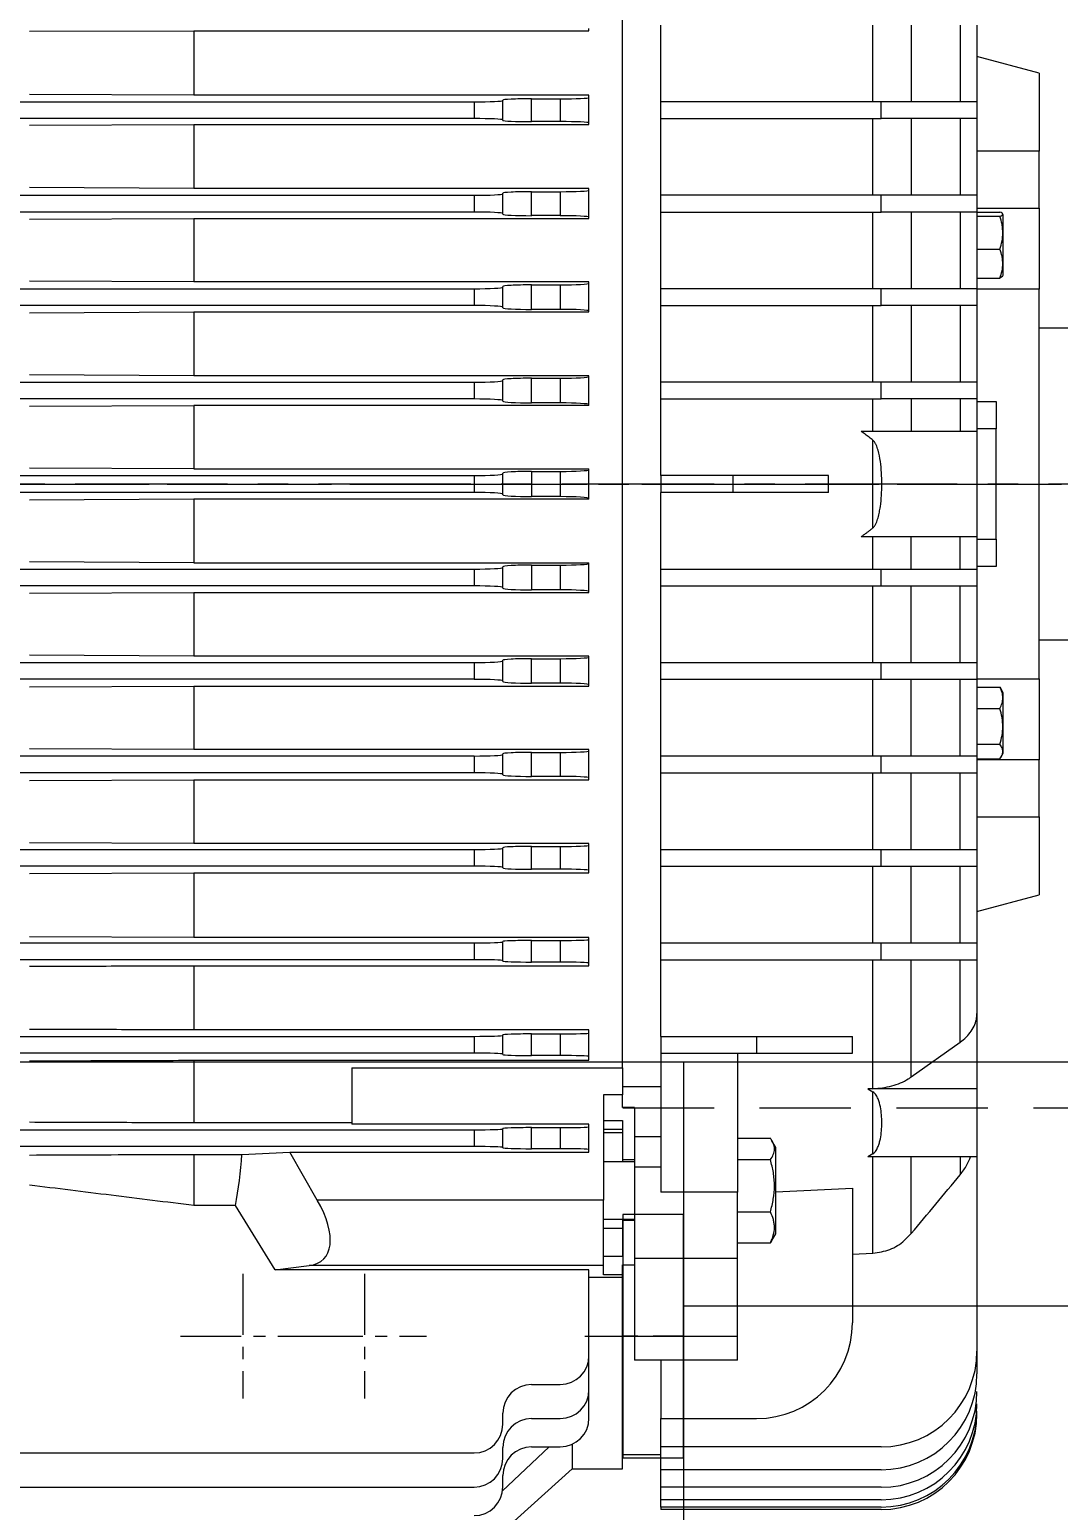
# Model space of a CAD drawing. Header units: millimetres. Extents: x -1229 to 6348, y -522 to 5252.
# Drawn here: x 837.7 to 1052.5, y 2874.5 to 3183.5 of the extents above; entities that cross this region are included whole.
import ezdxf

# ---------------------------------------------------------------- set-up
doc = ezdxf.new("R2010")
doc.units = ezdxf.units.MM
doc.header["$LTSCALE"] = 25.4
for name, pattern in [('CENTER', [2, 1.25, -0.25, 0.25, -0.25]), ('CENTERX2', [0.8, 0.5, -0.1, 0.1, -0.1]), ('HIDDEN', [0.375, 0.25, -0.125])]:
    doc.linetypes.add(name, pattern=pattern)
doc.layers.get('Defpoints').update_dxf_attribs({"lineweight": 5})
for name, color, linetype, lineweight in [('Centerline', 5, 'CENTERX2', 5), ('CL', 1, 'CENTER', 5), ('HID2', 3, 'HIDDEN', 5), ('TEXT', 104, 'Continuous', 5)]:
    doc.layers.add(name, color=color, linetype=linetype, lineweight=lineweight)
doc.styles.get("Standard").update_dxf_attribs({"font": 'arial.ttf'})
doc.dimstyles.new('STANDARD 2 PLCS$3', dxfattribs={"dimtxt": 25.4, "dimasz": 12.7, "dimexe": 4.572, "dimexo": 1.5875, "dimgap": 2.286, "dimtad": 0, "dimtih": 1, "dimtoh": 1, "dimzin": 4, "dimdsep": 46, "dimtxsty": 'Standard', "dimcen": 2.286, "dimaunit": 1, "dimadec": 0, "dimazin": 1, "dimtfac": 1, "dimtofl": 0, "dimtmove": 1, "dimatfit": 3, "dimfxl": 25.4, "dimtolj": 1, "dimtzin": 4, "dimarcsym": 0})

# ---------------------------------------------------------------- blocks, each defined once
blk = doc.blocks.new('HHI 365TS TOP VIEW')
at = {"color": 7, "linetype": 'Continuous', "lineweight": 5}
for p, q in [((-190.2, -121.82), (-190.2, 121.82)), ((-313.99, 94.49), (-279.7, 94.6)), ((-279.7, 94.6), (-197.2, 94.6)), ((-279.7, 94.6), (-279.7, 81.11)), ((-197.2, 94.6), (-197.2, 95.04)), ((-182.2, 79.75), (-182.2, 95.75)), ((-137.92, 79.75), (-137.92, 95.75)), ((-129.92, 95.75), (-129.92, 79.75)), ((-119.71, 95.75), (-119.71, 79.75)), ((-103.2, 85.73), (-116.2, 89.21)), ((-103.2, 85.73), (-103.2, 69.47)), ((-279.7, 81.11), (-313.99, 81.26)), ((-197.2, 81.11), (-279.7, 81.11)), ((-209.2, 80.38), (-203.2, 80.38)), ((-209.2, 75.62), (-209.2, 80.38)), ((-203.2, 80.38), (-203.2, 75.62)), ((-197.2, 80.64), (-197.2, 81.11)), ((-197.2, 75.36), (-197.2, 80.64)), ((-575.2, 79.75), (-221.2, 79.75)), ((-221.2, 79.75), (-221.2, 76.25)), ((-215.2, 80.01), (-215.2, 80.12)), ((-215.2, 75.99), (-215.2, 80.01)), ((-136.2, 79.75), (-182.2, 79.75)), ((-182.2, 76.25), (-182.2, 79.75)), ((-136.2, 76.25), (-136.2, 79.75)), ((-116.2, 79.75), (-136.2, 79.75)), ((-116.2, 79.75), (-116.2, 76.25)), ((-221.2, 76.25), (-575.2, 76.25)), ((-313.99, 74.86), (-279.7, 75)), ((-279.7, 75), (-197.2, 75)), ((-279.7, 75), (-279.7, 61.7)), ((-215.2, 75.88), (-215.2, 75.99)), ((-203.2, 75.62), (-209.2, 75.62)), ((-197.2, 75), (-197.2, 75.36)), ((-182.2, 76.25), (-136.2, 76.25)), ((-182.2, 60.25), (-182.2, 76.25)), ((-137.92, 60.25), (-137.92, 76.25)), ((-116.2, 76.25), (-136.2, 76.25)), ((-129.92, 76.25), (-129.92, 60.25)), ((-119.71, 76.25), (-119.71, 60.25)), ((-103.2, 69.47), (-116.2, 69.47)), ((-103.2, 57.58), (-103.2, 69.47)), ((-279.7, 61.7), (-313.99, 61.87)), ((-575.2, 60.25), (-221.2, 60.25)), ((-197.2, 61.7), (-279.7, 61.7)), ((-221.2, 60.25), (-221.2, 56.75)), ((-215.2, 60.56), (-215.2, 60.69)), ((-215.2, 56.44), (-215.2, 60.56)), ((-209.2, 61), (-203.2, 61)), ((-209.2, 56), (-209.2, 61)), ((-203.2, 61), (-203.2, 56)), ((-197.2, 61.32), (-197.2, 61.7)), ((-197.2, 55.68), (-197.2, 61.32)), ((-136.2, 60.25), (-182.2, 60.25)), ((-182.2, 56.75), (-182.2, 60.25)), ((-136.2, 56.75), (-136.2, 60.25)), ((-116.2, 60.25), (-136.2, 60.25)), ((-116.2, 60.25), (-116.2, 56.75)), ((-221.2, 56.75), (-575.2, 56.75)), ((-215.2, 56.31), (-215.2, 56.44)), ((-203.2, 56), (-209.2, 56)), ((-197.2, 55.4), (-197.2, 55.68)), ((-182.2, 56.75), (-136.2, 56.75)), ((-182.2, 40.75), (-182.2, 56.75)), ((-137.92, 40.75), (-137.92, 56.75)), ((-116.2, 56.75), (-136.2, 56.75)), ((-129.92, 56.75), (-129.92, 40.75)), ((-119.71, 56.75), (-119.71, 40.75)), ((-116.2, 57.58), (-103.2, 57.58)), ((-116.2, 56.73), (-111.4, 56.73)), ((-116.2, 55.9), (-111.4, 55.9)), ((-110.7, 56.15), (-110.85, 56.41)), ((-110.7, 49.85), (-110.7, 56.15)), ((-103.2, 57.58), (-103.2, 40.67)), ((-313.99, 55.24), (-279.7, 55.4)), ((-279.7, 55.4), (-197.2, 55.4)), ((-279.7, 55.4), (-279.7, 42.16)), ((-110.7, 43.55), (-110.7, 49.85)), ((-116.2, 49.02), (-111.4, 49.02)), ((-110.89, 43.31), (-111.4, 42.98)), ((-110.85, 43.29), (-110.7, 43.55)), ((-575.2, 40.75), (-221.2, 40.75)), ((-279.7, 42.16), (-313.99, 42.33)), ((-197.2, 42.16), (-279.7, 42.16)), ((-221.2, 40.75), (-221.2, 37.25)), ((-215.2, 41.09), (-215.2, 41.22)), ((-215.2, 36.91), (-215.2, 41.09)), ((-209.2, 41.55), (-203.2, 41.55)), ((-209.2, 36.45), (-209.2, 41.55)), ((-203.2, 41.55), (-203.2, 36.45)), ((-197.2, 41.89), (-197.2, 42.16)), ((-197.2, 36.11), (-197.2, 41.89)), ((-136.2, 40.75), (-182.2, 40.75)), ((-182.2, 37.25), (-182.2, 40.75)), ((-136.2, 37.25), (-136.2, 40.75)), ((-116.2, 40.75), (-136.2, 40.75)), ((-116.2, 42.98), (-111.4, 42.98)), ((-116.2, 40.75), (-116.2, 37.25)), ((-103.2, 40.67), (-116.2, 40.67)), ((-103.2, -40.67), (-103.2, 40.67)), ((-221.2, 37.25), (-575.2, 37.25)), ((-182.2, 37.25), (-136.2, 37.25)), ((-182.2, 21.25), (-182.2, 37.25)), ((-137.92, 21.25), (-137.92, 37.25)), ((-116.2, 37.25), (-136.2, 37.25)), ((-129.92, 37.25), (-129.92, 21.25)), ((-119.71, 37.25), (-119.71, 21.25)), ((-313.99, 35.74), (-279.7, 35.91)), ((-279.7, 35.91), (-197.2, 35.91)), ((-279.7, 35.91), (-279.7, 22.61)), ((-215.2, 36.78), (-215.2, 36.91)), ((-203.2, 36.45), (-209.2, 36.45)), ((-197.2, 35.91), (-197.2, 36.11)), ((-95.2, 32.5), (-103.2, 32.5)), ((-279.7, 22.61), (-313.99, 22.79)), ((-197.2, 22.61), (-279.7, 22.61)), ((-215.2, 21.6), (-215.2, 21.73)), ((-209.2, 22.08), (-203.2, 22.08)), ((-209.2, 16.92), (-209.2, 22.08)), ((-203.2, 22.08), (-203.2, 16.92)), ((-197.2, 22.43), (-197.2, 22.61)), ((-197.2, 16.57), (-197.2, 22.43)), ((-575.2, 21.25), (-221.2, 21.25)), ((-221.2, 21.25), (-221.2, 17.75)), ((-215.2, 17.4), (-215.2, 21.6)), ((-136.2, 21.25), (-182.2, 21.25)), ((-182.2, 17.75), (-182.2, 21.25)), ((-136.2, 17.75), (-136.2, 21.25)), ((-116.2, 21.25), (-136.2, 21.25)), ((-116.2, 21.25), (-116.2, 17.75)), ((-221.2, 17.75), (-388.5, 17.75)), ((-313.99, 16.25), (-279.7, 16.42)), ((-197.2, 16.42), (-279.7, 16.42)), ((-279.7, 16.42), (-279.7, 3.15)), ((-215.2, 17.27), (-215.2, 17.4)), ((-203.2, 16.92), (-209.2, 16.92)), ((-197.2, 16.42), (-197.2, 16.57)), ((-182.2, 17.75), (-136.2, 17.75)), ((-182.2, 1.75), (-182.2, 17.75)), ((-137.92, 11), (-137.92, 17.75)), ((-116.2, 17.75), (-136.2, 17.75)), ((-129.92, 17.75), (-129.92, 11)), ((-119.71, 17.75), (-119.71, 11)), ((-116.2, 17.24), (-112.2, 17.24)), ((-112.2, 17.24), (-112.2, 11.52)), ((-140.39, 11), (-116.2, 11)), ((-112.2, 11.52), (-116.2, 11.52)), ((-116.2, 11), (-116.2, -11)), ((-112.2, -11.52), (-112.2, 11.52)), ((-137.92, -9.14), (-137.92, 9.14)), ((-279.7, 3.15), (-313.99, 3.34)), ((-279.7, 3.15), (-197.2, 3.15)), ((-197.2, 3), (-197.2, 3.15)), ((-363.89, 1.75), (-221.2, 1.75)), ((-221.2, 1.75), (-221.2, -1.75)), ((-215.2, 2.12), (-215.2, 2.26)), ((-215.2, -2.12), (-215.2, 2.12)), ((-209.2, 2.63), (-203.2, 2.63)), ((-209.2, 2.63), (-209.2, -2.63)), ((-203.2, 2.63), (-203.2, -2.63)), ((-197.2, -3), (-197.2, 3)), ((-182.2, 1.75), (-182.2, -1.75)), ((-167.2, 1.75), (-182.2, 1.75)), ((-167.2, 1.75), (-167.2, -1.75)), ((-147.2, 1.75), (-167.2, 1.75)), ((-147.2, -1.75), (-147.2, 1.75)), ((-221.2, -1.75), (-363.89, -1.75)), ((-215.2, -2.26), (-215.2, -2.12)), ((-203.2, -2.63), (-209.2, -2.63)), ((-197.2, -3.15), (-197.2, -3)), ((-167.2, -1.75), (-182.2, -1.75)), ((-182.2, -17.75), (-182.2, -1.75)), ((-147.2, -1.75), (-167.2, -1.75)), ((-279.7, -3.15), (-313.99, -3.34)), ((-197.2, -3.15), (-279.7, -3.15)), ((-279.7, -3.15), (-279.7, -16.42)), ((-116.2, -11), (-140.39, -11)), ((-137.92, -17.75), (-137.92, -11)), ((-129.92, -17.75), (-129.92, -11)), ((-119.71, -17.75), (-119.71, -11)), ((-116.2, -11.52), (-112.2, -11.52)), ((-112.2, -11.52), (-112.2, -17.24)), ((-388.5, -17.75), (-221.2, -17.75)), ((-279.7, -16.42), (-313.99, -16.25)), ((-279.7, -16.42), (-197.2, -16.42)), ((-221.2, -17.75), (-221.2, -21.25)), ((-215.2, -17.4), (-215.2, -17.27)), ((-215.2, -21.6), (-215.2, -17.4)), ((-209.2, -16.92), (-203.2, -16.92)), ((-209.2, -16.92), (-209.2, -22.08)), ((-203.2, -16.92), (-203.2, -22.08)), ((-197.2, -16.57), (-197.2, -16.42)), ((-197.2, -22.43), (-197.2, -16.57)), ((-182.2, -21.25), (-182.2, -17.75)), ((-182.2, -17.75), (-136.2, -17.75)), ((-136.2, -21.25), (-136.2, -17.75)), ((-136.2, -17.75), (-116.2, -17.75)), ((-112.2, -17.24), (-116.2, -17.24)), ((-116.2, -17.75), (-116.2, -21.25)), ((-221.2, -21.25), (-575.2, -21.25)), ((-215.2, -21.73), (-215.2, -21.6)), ((-182.2, -21.25), (-136.2, -21.25)), ((-182.2, -37.25), (-182.2, -21.25)), ((-137.92, -37.25), (-137.92, -21.25)), ((-136.2, -21.25), (-116.2, -21.25)), ((-129.92, -37.25), (-129.92, -21.25)), ((-119.71, -37.25), (-119.71, -21.25)), ((-313.99, -22.79), (-279.7, -22.61)), ((-279.7, -22.61), (-197.2, -22.61)), ((-279.7, -22.61), (-279.7, -35.91)), ((-203.2, -22.08), (-209.2, -22.08)), ((-197.2, -22.61), (-197.2, -22.43)), ((-103.2, -32.5), (-95.2, -32.5)), ((-279.7, -35.91), (-313.99, -35.74)), ((-197.2, -35.91), (-279.7, -35.91)), ((-215.2, -36.91), (-215.2, -36.78)), ((-215.2, -41.09), (-215.2, -36.91)), ((-209.2, -36.45), (-203.2, -36.45)), ((-209.2, -41.55), (-209.2, -36.45)), ((-203.2, -36.45), (-203.2, -41.55)), ((-197.2, -36.11), (-197.2, -35.91)), ((-197.2, -41.89), (-197.2, -36.11)), ((-575.2, -37.25), (-221.2, -37.25)), ((-221.2, -37.25), (-221.2, -40.75)), ((-182.2, -37.25), (-136.2, -37.25)), ((-182.2, -40.75), (-182.2, -37.25)), ((-136.2, -40.75), (-136.2, -37.25)), ((-136.2, -37.25), (-116.2, -37.25)), ((-116.2, -37.25), (-116.2, -40.75)), ((-221.2, -40.75), (-575.2, -40.75)), ((-313.99, -42.33), (-279.7, -42.16)), ((-279.7, -42.16), (-197.2, -42.16)), ((-279.7, -42.16), (-279.7, -55.4)), ((-215.2, -41.22), (-215.2, -41.09)), ((-203.2, -41.55), (-209.2, -41.55)), ((-197.2, -42.16), (-197.2, -41.89)), ((-182.2, -40.75), (-136.2, -40.75)), ((-182.2, -56.75), (-182.2, -40.75)), ((-137.92, -56.75), (-137.92, -40.75)), ((-136.2, -40.75), (-116.2, -40.75)), ((-129.92, -56.75), (-129.92, -40.75)), ((-119.71, -56.75), (-119.71, -40.75)), ((-116.2, -40.67), (-103.2, -40.67)), ((-116.2, -42.39), (-111.4, -42.39)), ((-111.4, -42.39), (-111.19, -42.75)), ((-110.7, -43.55), (-111.17, -42.74)), ((-103.2, -40.67), (-103.2, -57.58)), ((-110.7, -49.85), (-110.7, -43.55)), ((-116.2, -46.84), (-111.4, -46.84)), ((-110.7, -56.15), (-110.7, -49.85)), ((-279.7, -55.4), (-313.99, -55.24)), ((-197.2, -55.4), (-279.7, -55.4)), ((-197.2, -55.68), (-197.2, -55.4)), ((-116.2, -54.3), (-111.4, -54.3)), ((-575.2, -56.75), (-221.2, -56.75)), ((-221.2, -56.75), (-221.2, -60.25)), ((-215.2, -56.44), (-215.2, -56.31)), ((-215.2, -60.56), (-215.2, -56.44)), ((-209.2, -56), (-203.2, -56)), ((-209.2, -61), (-209.2, -56)), ((-203.2, -56), (-203.2, -61)), ((-197.2, -61.32), (-197.2, -55.68)), ((-182.2, -56.75), (-136.2, -56.75)), ((-182.2, -60.25), (-182.2, -56.75)), ((-136.2, -60.25), (-136.2, -56.75)), ((-136.2, -56.75), (-116.2, -56.75)), ((-116.2, -56.75), (-116.2, -60.25)), ((-116.2, -57.31), (-111.4, -57.31)), ((-103.2, -57.58), (-116.2, -57.58)), ((-111.17, -56.96), (-110.7, -56.15)), ((-103.2, -69.47), (-103.2, -57.58)), ((-221.2, -60.25), (-575.2, -60.25)), ((-313.99, -61.87), (-279.7, -61.7)), ((-279.7, -61.7), (-197.2, -61.7)), ((-279.7, -61.7), (-279.7, -75)), ((-215.2, -60.69), (-215.2, -60.56)), ((-203.2, -61), (-209.2, -61)), ((-197.2, -61.7), (-197.2, -61.32)), ((-182.2, -60.25), (-136.2, -60.25)), ((-182.2, -76.25), (-182.2, -60.25)), ((-137.92, -76.25), (-137.92, -60.25)), ((-136.2, -60.25), (-116.2, -60.25)), ((-129.92, -76.25), (-129.92, -60.25)), ((-119.71, -76.25), (-119.71, -60.25)), ((-116.2, -69.47), (-103.2, -69.47)), ((-103.2, -69.47), (-103.2, -85.73)), ((-575.2, -76.25), (-221.2, -76.25)), ((-279.7, -75), (-313.99, -74.86)), ((-197.2, -75), (-279.7, -75)), ((-221.2, -76.25), (-221.2, -79.75)), ((-215.2, -75.99), (-215.2, -75.88)), ((-215.2, -80.01), (-215.2, -75.99)), ((-209.2, -75.62), (-203.2, -75.62)), ((-209.2, -80.38), (-209.2, -75.62)), ((-203.2, -75.62), (-203.2, -80.38)), ((-197.2, -75.36), (-197.2, -75)), ((-197.2, -80.64), (-197.2, -75.36)), ((-182.2, -76.25), (-136.2, -76.25)), ((-182.2, -79.75), (-182.2, -76.25)), ((-136.2, -79.75), (-136.2, -76.25)), ((-136.2, -76.25), (-116.2, -76.25)), ((-116.2, -76.25), (-116.2, -79.75)), ((-221.2, -79.75), (-575.2, -79.75)), ((-215.2, -80.12), (-215.2, -80.01)), ((-182.2, -79.75), (-136.2, -79.75)), ((-182.2, -95.75), (-182.2, -79.75)), ((-137.92, -95.75), (-137.92, -79.75)), ((-136.2, -79.75), (-116.2, -79.75)), ((-129.92, -95.75), (-129.92, -79.75)), ((-119.71, -95.75), (-119.71, -79.75)), ((-313.99, -81.26), (-279.7, -81.11)), ((-279.7, -81.11), (-197.2, -81.11)), ((-279.7, -81.11), (-279.7, -94.6)), ((-203.2, -80.38), (-209.2, -80.38)), ((-197.2, -81.11), (-197.2, -80.64)), ((-116.2, -89.21), (-103.2, -85.73)), ((-575.2, -95.75), (-221.2, -95.75)), ((-279.7, -94.6), (-313.99, -94.49)), ((-197.2, -94.6), (-279.7, -94.6)), ((-221.2, -95.75), (-221.2, -99.25)), ((-215.2, -95.54), (-215.2, -95.46)), ((-215.2, -99.46), (-215.2, -95.54)), ((-209.2, -95.25), (-203.2, -95.25)), ((-209.2, -99.75), (-209.2, -95.25)), ((-203.2, -95.25), (-203.2, -99.75)), ((-197.2, -95.04), (-197.2, -94.6)), ((-197.2, -99.96), (-197.2, -95.04)), ((-182.2, -99.25), (-182.2, -95.75)), ((-182.2, -95.75), (-136.2, -95.75)), ((-136.2, -99.25), (-136.2, -95.75)), ((-136.2, -95.75), (-116.2, -95.75)), ((-116.2, -95.75), (-116.2, -99.25)), ((-221.2, -99.25), (-575.2, -99.25)), ((-279.7, -100.51), (-197.2, -100.51)), ((-279.7, -100.51), (-279.7, -113.91)), ((-215.2, -99.54), (-215.2, -99.46)), ((-203.2, -99.75), (-209.2, -99.75)), ((-197.2, -100.51), (-197.2, -99.96)), ((-182.2, -115.25), (-182.2, -99.25)), ((-182.2, -99.25), (-136.2, -99.25)), ((-137.92, -126.19), (-137.92, -99.25)), ((-136.2, -99.25), (-116.2, -99.25)), ((-129.92, -123.71), (-129.92, -99.25)), ((-119.71, -116.48), (-119.71, -99.25)), ((-116.2, -110.47), (-116.2, -126.22)), ((-197.2, -113.91), (-279.7, -113.91)), ((-197.2, -114.54), (-197.2, -113.91)), ((-575.2, -115.25), (-221.2, -115.25)), ((-221.2, -115.25), (-221.2, -118.75)), ((-215.2, -115.04), (-215.2, -114.96)), ((-215.2, -118.96), (-215.2, -115.04)), ((-209.2, -114.75), (-203.2, -114.75)), ((-209.2, -119.25), (-209.2, -114.75)), ((-203.2, -114.75), (-203.2, -119.25)), ((-197.2, -119.46), (-197.2, -114.54)), ((-182.2, -115.25), (-182.2, -118.75)), ((-182.2, -115.25), (-162.2, -115.25)), ((-162.2, -115.25), (-162.2, -118.75)), ((-162.2, -115.25), (-142.2, -115.25)), ((-142.2, -118.75), (-142.2, -115.25)), ((-129.92, -123.71), (-119.71, -116.48)), ((-221.2, -118.75), (-575.2, -118.75)), ((-279.7, -120.24), (-197.2, -120.24)), ((-279.7, -120.24), (-279.7, -133.31)), ((-215.2, -119.04), (-215.2, -118.96)), ((-203.2, -119.25), (-209.2, -119.25)), ((-197.2, -120.24), (-197.2, -119.46)), ((-182.2, -118.75), (-162.2, -118.75)), ((-182.2, -118.75), (-182.2, -147.79)), ((-166.2, -118.75), (-166.2, -147.79)), ((-162.2, -118.75), (-142.2, -118.75)), ((-246.7, -121.82), (-190.2, -121.82)), ((-246.7, -121.82), (-246.7, -133.56)), ((-190.2, -121.82), (-190.2, -127.46)), ((-182.2, -125.8), (-190.2, -125.8)), ((-137.92, -126.19), (-139, -126.22)), ((-139, -126.22), (-137.92, -126.83)), ((-116.2, -126.22), (-139, -126.22)), ((-116.2, -126.22), (-116.2, -140.36)), ((-190.2, -127.46), (-194.2, -127.46)), ((-194.2, -127.46), (-194.2, -149.45)), ((-190.2, -130.07), (-190.2, -127.46)), ((-137.92, -139.75), (-137.92, -126.83)), ((-194.2, -132.8), (-190.2, -132.8)), ((-187.7, -130.07), (-190.2, -130.07)), ((-190.2, -132.8), (-190.2, -140.93)), ((-187.7, -130.07), (-187.7, -136.12)), ((-575.2, -134.75), (-221.2, -134.75)), ((-246.7, -133.31), (-279.7, -133.31)), ((-197.2, -133.56), (-246.7, -133.56)), ((-221.2, -134.75), (-221.2, -138.25)), ((-215.2, -134.56), (-215.2, -134.49)), ((-215.2, -138.44), (-215.2, -134.56)), ((-209.2, -134.3), (-203.2, -134.3)), ((-209.2, -138.7), (-209.2, -134.3)), ((-203.2, -134.3), (-203.2, -138.7)), ((-197.2, -134.11), (-197.2, -133.56)), ((-197.2, -138.89), (-197.2, -134.11)), ((-194.2, -134.62), (-190.2, -134.62)), ((-190.2, -135.41), (-194.2, -135.41)), ((-221.2, -138.25), (-575.2, -138.25)), ((-215.2, -138.51), (-215.2, -138.44)), ((-203.2, -138.7), (-209.2, -138.7)), ((-197.2, -139.45), (-197.2, -138.89)), ((-187.7, -136.12), (-182.2, -136.12)), ((-187.7, -136.12), (-187.7, -142.47)), ((-166.2, -136.52), (-159.34, -136.52)), ((-158.2, -138.43), (-159.02, -137.02)), ((-158.2, -156.43), (-158.2, -138.43)), ((-279.7, -139.87), (-269.67, -139.87)), ((-279.7, -139.87), (-279.7, -150.55)), ((-269.67, -139.87), (-259.67, -139.45)), ((-259.67, -139.45), (-197.2, -139.45)), ((-253.92, -149.45), (-259.67, -139.45)), ((-187.7, -141.43), (-194.2, -141.43)), ((-190.2, -140.93), (-187.7, -140.93)), ((-190.2, -140.93), (-190.2, -141.43)), ((-166.2, -140.98), (-159.34, -140.98)), ((-137.92, -139.75), (-139, -140.36)), ((-116.2, -140.36), (-139, -140.36)), ((-137.92, -160.52), (-137.92, -140.33)), ((-129.92, -156.38), (-129.92, -140.36)), ((-119.71, -140.36), (-119.71, -144.15)), ((-116.2, -140.36), (-116.2, -180.92)), ((-187.7, -142.47), (-187.7, -161.6)), ((-187.7, -142.47), (-182.2, -142.47)), ((-166.2, -147.79), (-182.2, -147.79)), ((-166.2, -161.6), (-166.2, -147.79)), ((-158.2, -147.72), (-142.2, -146.9)), ((-142.2, -146.9), (-142.2, -175.01)), ((-270.99, -150.55), (-279.7, -150.55)), ((-262.69, -163.96), (-270.99, -150.55)), ((-194.2, -149.45), (-253.92, -149.45)), ((-194.2, -163.08), (-194.2, -149.45)), ((-194.2, -153.43), (-187.7, -153.43)), ((-190.2, -153.43), (-190.2, -153.66)), ((-187.7, -153.66), (-190.2, -153.66)), ((-190.2, -153.66), (-190.2, -161.21)), ((-166.2, -151.89), (-159.34, -151.89)), ((-190.2, -155.33), (-194.2, -155.33)), ((-159.02, -157.84), (-158.2, -156.43)), ((-166.2, -158.34), (-159.34, -158.34)), ((-159.04, -157.83), (-159.34, -158.34)), ((-142.2, -160.72), (-137.92, -160.52)), ((-262.69, -163.96), (-255.6, -163.08)), ((-194.2, -163.08), (-255.6, -163.08)), ((-190.2, -161.21), (-194.2, -161.21)), ((-194.2, -165.01), (-194.2, -163.08)), ((-190.2, -162.95), (-187.7, -162.95)), ((-190.2, -165.01), (-190.2, -162.95)), ((-166.2, -161.6), (-187.7, -161.6)), ((-187.7, -161.6), (-187.7, -182.81)), ((-166.2, -182.81), (-166.2, -161.6)), ((-197.2, -163.96), (-262.69, -163.96)), ((-197.2, -181.9), (-197.2, -163.96)), ((-197.2, -165.5), (-190.2, -165.5)), ((-190.2, -165.01), (-194.2, -165.01)), ((-190.2, -165.5), (-190.2, -165.01)), ((-190.2, -205.5), (-190.2, -165.5)), ((-197.2, -189.01), (-197.2, -181.9)), ((-116.2, -180.92), (-116.2, -185.68)), ((-166.2, -182.81), (-187.7, -182.81)), ((-182.2, -182.81), (-182.2, -195.01)), ((-209.2, -187.9), (-203.2, -187.9)), ((-197.2, -194.92), (-197.2, -189.01)), ((-215.2, -196.18), (-215.2, -193.9)), ((-209.2, -195.01), (-203.2, -195.01)), ((-182.2, -195.01), (-162.2, -195.01)), ((-182.2, -200.92), (-182.2, -195.01)), ((-200.72, -200.39), (-200.72, -205.5)), ((-575.2, -202.18), (-221.2, -202.18)), ((-205.5, -200.92), (-215.3, -210.13)), ((-215.2, -203.33), (-215.2, -201.01)), ((-209.2, -200.92), (-203.2, -200.92)), ((-190.2, -202.5), (-182.2, -202.5)), ((-136.2, -200.92), (-182.2, -200.92)), ((-182.2, -205.68), (-182.2, -200.92)), ((-241.59, -242.29), (-200.72, -205.5)), ((-215.2, -209.26), (-215.2, -206.92)), ((-200.72, -205.5), (-190.2, -205.5)), ((-136.2, -205.68), (-182.2, -205.68)), ((-182.2, -209.35), (-182.2, -205.68)), ((-575.2, -209.33), (-221.2, -209.33)), ((-136.2, -209.35), (-182.2, -209.35)), ((-182.2, -211.94), (-182.2, -209.35)), ((-136.2, -211.94), (-182.2, -211.94)), ((-182.2, -213.49), (-182.2, -211.94)), ((-136.2, -213.49), (-182.2, -213.49)), ((-182.2, -213.49), (-182.2, -214)), ((-136.2, -214), (-182.2, -214))]:
    blk.add_line(p, q, dxfattribs=at)
for centre, radius, start, end in [((-162.2, -175.01), 20, 270, 0), ((-203.2, -181.9), 6, 270, 0), ((-136.2, -180.92), 20, 270, 0), ((-209.2, -193.9), 6, 90, 180), ((-136.2, -185.68), 20, 270, 0), ((-203.2, -189.01), 6, 270, 0), ((-136.2, -189.35), 20, 270, 0), ((-136.2, -191.94), 20, 270, 0), ((-136.2, -193.49), 20, 270, 0), ((-136.2, -194), 20, 270, 0), ((-221.2, -196.18), 6, 270, 0), ((-209.2, -201.01), 6, 90, 180), ((-203.2, -194.92), 6, 270, 0), ((-221.2, -203.33), 6, 270, 0), ((-209.2, -206.92), 6, 90, 180), ((-221.2, -209.26), 6, 270, 0)]:
    blk.add_arc(centre, radius, start, end, dxfattribs=at)
for centre, major_axis, ratio, start_param, end_param in [((-209.2, 80.12), (6, 0), 0.043661, 1.570796, 3.141593), ((-203.2, 80.64), (6, 0), 0.043661, 4.712389, 6.283185), ((-221.2, 80.01), (6, 0), 0.043661, 4.712389, 6.283185), ((-221.2, 75.99), (6, 0), 0.043661, 0, 1.570796), ((-209.2, 75.88), (6, 0), 0.043661, 3.141593, 4.712389), ((-203.2, 75.36), (6, 0), 0.043661, 0, 1.570796), ((-221.2, 60.56), (6, 0), 0.052408, 4.712389, 6.283185), ((-209.2, 60.69), (6, 0), 0.052408, 1.570796, 3.141593), ((-203.2, 61.32), (6, 0), 0.052408, 4.712389, 6.283185), ((-221.2, 56.44), (6, 0), 0.052408, 0, 1.570796), ((-209.2, 56.31), (6, 0), 0.052408, 3.141593, 4.712389), ((-203.2, 55.68), (6, 0), 0.052408, 0, 1.570796), ((-221.2, 41.09), (6, 0), 0.055909, 4.712389, 6.283185), ((-209.2, 41.22), (6, 0), 0.055909, 1.570796, 3.141593), ((-203.2, 41.89), (6, 0), 0.055909, 4.712389, 6.283185), ((-221.2, 36.91), (6, 0), 0.055909, 0, 1.570796), ((-209.2, 36.78), (6, 0), 0.055909, 3.141593, 4.712389), ((-203.2, 36.11), (6, 0), 0.055909, 0, 1.570796), ((-209.2, 21.73), (6, 0), 0.05766, 1.570796, 3.141593), ((-203.2, 22.43), (6, 0), 0.05766, 4.712389, 6.283185), ((-221.2, 21.6), (6, 0), 0.05766, 4.712389, 6.283185), ((-221.2, 17.4), (6, 0), 0.05766, 0, 1.570796), ((-209.2, 17.27), (6, 0), 0.05766, 3.141593, 4.712389), ((-203.2, 16.57), (6, 0), 0.05766, 0, 1.570796), ((-221.2, 2.12), (6, 0), 0.061163, 4.712389, 6.283185), ((-209.2, 2.26), (6, 0), 0.061163, 1.570796, 3.141593), ((-203.2, 3), (6, 0), 0.061163, 4.712389, 6.283185), ((-221.2, -2.12), (6, 0), 0.061163, 0, 1.570796), ((-209.2, -2.26), (6, 0), 0.061163, 3.141593, 4.712389), ((-203.2, -3), (6, 0), 0.061163, 0, 1.570796), ((-221.2, -17.4), (6, 0), 0.05766, 4.712389, 6.283185), ((-209.2, -17.27), (6, 0), 0.05766, 1.570796, 3.141593), ((-203.2, -16.57), (6, 0), 0.05766, 4.712389, 6.283185), ((-221.2, -21.6), (6, 0), 0.05766, 0, 1.570796), ((-209.2, -21.73), (6, 0), 0.05766, 3.141593, 4.712389), ((-203.2, -22.43), (6, 0), 0.05766, 0, 1.570796), ((-221.2, -36.91), (6, 0), 0.055909, 4.712389, 6.283185), ((-209.2, -36.78), (6, 0), 0.055909, 1.570796, 3.141593), ((-203.2, -36.11), (6, 0), 0.055909, 4.712389, 6.283185), ((-221.2, -41.09), (6, 0), 0.055909, 0, 1.570796), ((-209.2, -41.22), (6, 0), 0.055909, 3.141593, 4.712389), ((-203.2, -41.89), (6, 0), 0.055909, 0, 1.570796), ((-221.2, -56.44), (6, 0), 0.052408, 4.712389, 6.283185), ((-209.2, -56.31), (6, 0), 0.052408, 1.570796, 3.141593), ((-203.2, -55.68), (6, 0), 0.052408, 4.712389, 6.283185), ((-221.2, -60.56), (6, 0), 0.052408, 0, 1.570796), ((-209.2, -60.69), (6, 0), 0.052408, 3.141593, 4.712389), ((-203.2, -61.32), (6, 0), 0.052408, 0, 1.570796), ((-221.2, -75.99), (6, 0), 0.043661, 4.712389, 6.283185), ((-209.2, -75.88), (6, 0), 0.043661, 1.570796, 3.141593), ((-203.2, -75.36), (6, 0), 0.043661, 4.712389, 6.283185), ((-221.2, -80.01), (6, 0), 0.043661, 0, 1.570796), ((-209.2, -80.12), (6, 0), 0.043661, 3.141593, 4.712389), ((-203.2, -80.64), (6, 0), 0.043661, 0, 1.570796), ((-221.2, -95.54), (6, 0), 0.034921, 4.712389, 6.283185), ((-209.2, -95.46), (6, 0), 0.034921, 1.570796, 3.141593), ((-203.2, -95.04), (6, 0), 0.034921, 4.712389, 6.283185), ((-221.2, -99.46), (6, 0), 0.034921, 0, 1.570796), ((-209.2, -99.54), (6, 0), 0.034921, 3.141593, 4.712389), ((-203.2, -99.96), (6, 0), 0.034921, 0, 1.570796), ((-221.2, -115.04), (6, 0), 0.034921, 4.712389, 6.283185), ((-209.2, -114.96), (6, 0), 0.034921, 1.570796, 3.141593), ((-203.2, -114.54), (6, 0), 0.034921, 4.712389, 6.283185), ((-221.2, -118.96), (6, 0), 0.034921, 0, 1.570796), ((-209.2, -119.04), (6, 0), 0.034921, 3.141593, 4.712389), ((-203.2, -119.46), (6, 0), 0.034921, 0, 1.570796), ((-221.2, -134.56), (6, 0), 0.031426, 4.712389, 6.283185), ((-209.2, -134.49), (6, 0), 0.031426, 1.570796, 3.141593), ((-203.2, -134.11), (6, 0), 0.031426, 4.712389, 6.283185), ((-221.2, -138.44), (6, 0), 0.031426, 0, 1.570796), ((-209.2, -138.51), (6, 0), 0.031426, 3.141593, 4.712389), ((-203.2, -138.89), (6, 0), 0.031426, 0, 1.570796), ((-474.91, 0), (-186.25, 186.25), 0.466308, 3.453902, 3.527415), ((-266.21, -148.14), (-13.59, 13.59), 0.466308, 2.792527, 4.18879)]:
    blk.add_ellipse(centre, major_axis=major_axis, ratio=ratio, start_param=start_param, end_param=end_param, dxfattribs=at)
for points, knots in [([(-116.2, 95.75), (-116.2, 95.38), (-116.2, 94.65), (-116.2, 93.53), (-116.2, 92.42), (-116.2, 91.29), (-116.2, 90.17), (-116.2, 89.03), (-116.2, 87.89), (-116.2, 86.75), (-116.2, 85.59), (-116.2, 84.44), (-116.2, 83.27), (-116.2, 82.11), (-116.2, 80.93), (-116.2, 80.14), (-116.2, 79.75)], [0, 0, 0, 0, 0.0714893, 0.1429506, 0.2143885, 0.2858077, 0.357213, 0.4286088, 0.5, 0.5713912, 0.642787, 0.7141923, 0.7856115, 0.8570494, 0.9285107, 1, 1, 1, 1]), ([(-116.2, 76.25), (-116.2, 75.88), (-116.2, 75.13), (-116.2, 74.01), (-116.2, 72.89), (-116.2, 71.76), (-116.2, 70.62), (-116.2, 69.49), (-116.2, 68.35), (-116.2, 67.2), (-116.2, 66.05), (-116.2, 64.9), (-116.2, 63.74), (-116.2, 62.58), (-116.2, 61.42), (-116.2, 60.64), (-116.2, 60.25)], [0, 0, 0, 0, 0.0714812, 0.1429382, 0.2143749, 0.2857953, 0.3572037, 0.4286039, 0.5, 0.5713961, 0.6427963, 0.7142047, 0.7856251, 0.8570618, 0.9285188, 1, 1, 1, 1]), ([(-116.2, 56.75), (-116.2, 56.35), (-116.2, 55.54), (-116.2, 54.32), (-116.2, 53.1), (-116.2, 51.88), (-116.2, 50.66), (-116.2, 49.43), (-116.2, 48.2), (-116.2, 46.96), (-116.2, 45.73), (-116.2, 44.49), (-116.2, 43.24), (-116.2, 42), (-116.2, 41.17), (-116.2, 40.75)], [0, 0, 0, 0, 0.076974, 0.153922, 0.23085, 0.307761, 0.384661, 0.461555, 0.538445, 0.615339, 0.692239, 0.76915, 0.846078, 0.923026, 1, 1, 1, 1]), ([(-111.4, 55.9), (-111.22, 55.96), (-111.07, 56.03), (-110.87, 56.17), (-110.82, 56.24), (-110.82, 56.35), (-110.83, 56.38), (-110.88, 56.45), (-110.92, 56.49), (-111.07, 56.59), (-111.22, 56.66), (-111.4, 56.73)], [0, 0, 0, 0, 0.25, 0.25, 0.5, 0.5, 0.625, 0.625, 0.75, 0.75, 1, 1, 1, 1]), ([(-111.4, 49.02), (-111.22, 49.58), (-111.07, 50.15), (-110.87, 51.29), (-110.82, 51.87), (-110.82, 52.75), (-110.83, 53.04), (-110.88, 53.62), (-110.92, 53.91), (-111.07, 54.77), (-111.22, 55.34), (-111.4, 55.9)], [0, 0, 0, 0, 0.25, 0.25, 0.5, 0.5, 0.625, 0.625, 0.75, 0.75, 1, 1, 1, 1]), ([(-111.4, 42.98), (-111.22, 43.47), (-111.07, 43.97), (-110.87, 44.97), (-110.82, 45.48), (-110.82, 46.25), (-110.83, 46.51), (-110.88, 47.02), (-110.92, 47.27), (-111.07, 48.03), (-111.22, 48.53), (-111.4, 49.02)], [0, 0, 0, 0, 0.25, 0.25, 0.5, 0.5, 0.625, 0.625, 0.75, 0.75, 1, 1, 1, 1]), ([(-116.2, 37.25), (-116.2, 36.84), (-116.2, 36.03), (-116.2, 34.81), (-116.2, 33.58), (-116.2, 32.36), (-116.2, 31.13), (-116.2, 29.9), (-116.2, 28.67), (-116.2, 27.44), (-116.2, 26.2), (-116.2, 24.97), (-116.2, 23.73), (-116.2, 22.49), (-116.2, 21.66), (-116.2, 21.25)], [0, 0, 0, 0, 0.076971, 0.153918, 0.230845, 0.307757, 0.384659, 0.461554, 0.538446, 0.615341, 0.692243, 0.769155, 0.846082, 0.923029, 1, 1, 1, 1]), ([(-116.2, 17.75), (-116.2, 17.38), (-116.2, 16.63), (-116.2, 15.5), (-116.2, 14.38), (-116.2, 13.25), (-116.2, 12.13), (-116.2, 11.38), (-116.2, 11)], [0, 0, 0, 0, 0.166679, 0.333344, 0.5, 0.666656, 0.833321, 1, 1, 1, 1]), ([(-137.92, 9.14), (-138.05, 9.25), (-138.3, 9.45), (-138.69, 9.76), (-139.1, 10.07), (-139.52, 10.38), (-139.95, 10.69), (-140.24, 10.9), (-140.39, 11)], [0, 0, 0, 0, 0.158568, 0.320324, 0.485309, 0.65356, 0.825112, 1, 1, 1, 1]), ([(-137.92, -9.14), (-137.76, -9.01), (-137.64, -8.85), (-137.43, -8.52), (-137.34, -8.34), (-137.09, -7.79), (-136.97, -7.42), (-136.75, -6.65), (-136.66, -6.27), (-136.5, -5.49), (-136.43, -5.1), (-136.26, -3.93), (-136.18, -3.14), (-136.08, -1.58), (-136.06, -0.79), (-136.06, 0.78), (-136.08, 1.57), (-136.18, 3.15), (-136.26, 3.94), (-136.49, 5.5), (-136.64, 6.28), (-136.97, 7.42), (-137.09, 7.79), (-137.34, 8.33), (-137.43, 8.51), (-137.64, 8.85), (-137.76, 9.01), (-137.92, 9.14)], [0, 0, 0, 0, 0.03125, 0.03125, 0.0625, 0.0625, 0.125, 0.125, 0.1875, 0.1875, 0.25, 0.25, 0.375, 0.375, 0.5, 0.5, 0.625, 0.625, 0.75, 0.75, 0.875, 0.875, 0.9375, 0.9375, 0.96875, 0.96875, 1, 1, 1, 1]), ([(-140.39, -11), (-140.21, -10.88), (-139.86, -10.63), (-139.35, -10.26), (-138.86, -9.89), (-138.38, -9.52), (-138.07, -9.27), (-137.92, -9.14)], [0, 0, 0, 0, 0.209464, 0.414135, 0.614072, 0.809338, 1, 1, 1, 1]), ([(-116.2, -11), (-116.2, -11.38), (-116.2, -12.13), (-116.2, -13.25), (-116.2, -14.38), (-116.2, -15.5), (-116.2, -16.63), (-116.2, -17.38), (-116.2, -17.75)], [0, 0, 0, 0, 0.166679, 0.333344, 0.5, 0.666656, 0.833321, 1, 1, 1, 1]), ([(-116.2, -21.25), (-116.2, -21.66), (-116.2, -22.49), (-116.2, -23.73), (-116.2, -24.97), (-116.2, -26.2), (-116.2, -27.44), (-116.2, -28.67), (-116.2, -29.9), (-116.2, -31.13), (-116.2, -32.36), (-116.2, -33.58), (-116.2, -34.81), (-116.2, -36.03), (-116.2, -36.84), (-116.2, -37.25)], [0, 0, 0, 0, 0.076971, 0.153918, 0.230845, 0.307757, 0.384659, 0.461554, 0.538446, 0.615341, 0.692243, 0.769155, 0.846082, 0.923029, 1, 1, 1, 1]), ([(-116.2, -40.75), (-116.2, -41.17), (-116.2, -42), (-116.2, -43.24), (-116.2, -44.49), (-116.2, -45.73), (-116.2, -46.96), (-116.2, -48.2), (-116.2, -49.43), (-116.2, -50.66), (-116.2, -51.88), (-116.2, -53.1), (-116.2, -54.32), (-116.2, -55.54), (-116.2, -56.35), (-116.2, -56.75)], [0, 0, 0, 0, 0.076974, 0.153922, 0.23085, 0.307761, 0.384661, 0.461555, 0.538445, 0.615339, 0.692239, 0.76915, 0.846078, 0.923026, 1, 1, 1, 1]), ([(-111.4, -46.84), (-111.22, -46.48), (-111.07, -46.11), (-110.87, -45.37), (-110.82, -45), (-110.82, -44.43), (-110.83, -44.24), (-110.88, -43.86), (-110.92, -43.68), (-111.07, -43.12), (-111.22, -42.75), (-111.4, -42.39)], [0, 0, 0, 0, 0.25, 0.25, 0.5, 0.5, 0.625, 0.625, 0.75, 0.75, 1, 1, 1, 1]), ([(-111.4, -54.3), (-111.22, -53.69), (-111.07, -53.08), (-110.87, -51.84), (-110.82, -51.21), (-110.82, -50.26), (-110.83, -49.94), (-110.88, -49.31), (-110.92, -49), (-111.07, -48.06), (-111.22, -47.45), (-111.4, -46.84)], [0, 0, 0, 0, 0.25, 0.25, 0.5, 0.5, 0.625, 0.625, 0.75, 0.75, 1, 1, 1, 1]), ([(-111.4, -57.31), (-111.22, -57.06), (-111.07, -56.82), (-110.87, -56.32), (-110.82, -56.06), (-110.82, -55.68), (-110.83, -55.55), (-110.88, -55.3), (-110.92, -55.17), (-111.07, -54.79), (-111.22, -54.54), (-111.4, -54.3)], [0, 0, 0, 0, 0.25, 0.25, 0.5, 0.5, 0.625, 0.625, 0.75, 0.75, 1, 1, 1, 1]), ([(-116.2, -60.25), (-116.2, -60.64), (-116.2, -61.42), (-116.2, -62.58), (-116.2, -63.74), (-116.2, -64.9), (-116.2, -66.05), (-116.2, -67.2), (-116.2, -68.35), (-116.2, -69.49), (-116.2, -70.62), (-116.2, -71.76), (-116.2, -72.89), (-116.2, -74.01), (-116.2, -75.13), (-116.2, -75.88), (-116.2, -76.25)], [0, 0, 0, 0, 0.071481, 0.142938, 0.214375, 0.285795, 0.357204, 0.428604, 0.5, 0.571396, 0.642796, 0.714205, 0.785625, 0.857062, 0.928519, 1, 1, 1, 1]), ([(-116.2, -79.75), (-116.2, -80.14), (-116.2, -80.93), (-116.2, -82.11), (-116.2, -83.27), (-116.2, -84.44), (-116.2, -85.59), (-116.2, -86.75), (-116.2, -87.89), (-116.2, -89.03), (-116.2, -90.17), (-116.2, -91.29), (-116.2, -92.42), (-116.2, -93.53), (-116.2, -94.65), (-116.2, -95.38), (-116.2, -95.75)], [0, 0, 0, 0, 0.071489, 0.142951, 0.214389, 0.285808, 0.357213, 0.428609, 0.5, 0.571391, 0.642787, 0.714192, 0.785611, 0.857049, 0.928511, 1, 1, 1, 1]), ([(-313.99, -100.63), (-308.3, -100.61), (-296.87, -100.57), (-285.44, -100.53), (-279.7, -100.51)], [0, 0, 0, 0, 0.497477, 1, 1, 1, 1]), ([(-116.2, -99.25), (-116.2, -99.6), (-116.2, -100.3), (-116.2, -101.35), (-116.2, -102.39), (-116.2, -103.42), (-116.2, -104.45), (-116.2, -105.47), (-116.2, -106.48), (-116.2, -107.49), (-116.2, -108.49), (-116.2, -109.48), (-116.2, -110.14), (-116.2, -110.47)], [0, 0, 0, 0, 0.090952, 0.181878, 0.272784, 0.363676, 0.45456, 0.54544, 0.636324, 0.727216, 0.818122, 0.909048, 1, 1, 1, 1]), ([(-119.71, -116.48), (-119.27, -116.13), (-118.36, -115.42), (-117, -113.76), (-116.27, -112.05), (-116.21, -110.78), (-116.2, -110.47)], [0, 0, 0, 0, 0.212124, 0.430408, 0.859265, 1, 1, 1, 1]), ([(-279.7, -113.91), (-285.44, -113.89), (-296.87, -113.85), (-308.3, -113.81), (-313.99, -113.79)], [0, 0, 0, 0, 0.502544, 1, 1, 1, 1]), ([(-313.99, -120.37), (-308.31, -120.35), (-296.88, -120.31), (-285.45, -120.26), (-279.7, -120.24)], [0, 0, 0, 0, 0.497042, 1, 1, 1, 1]), ([(-137.92, -126.19), (-136.58, -126.06), (-133.9, -125.79), (-131.3, -124.64), (-130.12, -123.85), (-129.92, -123.71)], [0, 0, 0, 0, 0.451921, 0.903833, 1, 1, 1, 1]), ([(-137.92, -139.75), (-137.76, -139.66), (-137.64, -139.55), (-137.43, -139.31), (-137.34, -139.18), (-137.09, -138.8), (-136.97, -138.53), (-136.75, -137.99), (-136.66, -137.72), (-136.5, -137.17), (-136.43, -136.89), (-136.26, -136.07), (-136.18, -135.51), (-136.08, -134.4), (-136.06, -133.85), (-136.06, -132.74), (-136.08, -132.18), (-136.18, -131.07), (-136.26, -130.51), (-136.49, -129.4), (-136.64, -128.85), (-136.97, -128.04), (-137.09, -127.78), (-137.34, -127.4), (-137.43, -127.27), (-137.64, -127.03), (-137.76, -126.92), (-137.92, -126.83)], [0, 0, 0, 0, 0.03125, 0.03125, 0.0625, 0.0625, 0.125, 0.125, 0.1875, 0.1875, 0.25, 0.25, 0.375, 0.375, 0.5, 0.5, 0.625, 0.625, 0.75, 0.75, 0.875, 0.875, 0.9375, 0.9375, 0.96875, 0.96875, 1, 1, 1, 1]), ([(-279.7, -133.31), (-285.45, -133.29), (-296.88, -133.25), (-308.31, -133.21), (-313.99, -133.19)], [0, 0, 0, 0, 0.503027, 1, 1, 1, 1]), ([(-159.34, -140.98), (-159.08, -140.62), (-158.87, -140.25), (-158.57, -139.51), (-158.49, -139.13), (-158.49, -138.57), (-158.51, -138.38), (-158.59, -138), (-158.64, -137.81), (-158.86, -137.25), (-159.08, -136.89), (-159.34, -136.52)], [0, 0, 0, 0, 0.25, 0.25, 0.5, 0.5, 0.625, 0.625, 0.75, 0.75, 1, 1, 1, 1]), ([(-313.99, -140.01), (-310.22, -139.99), (-302.64, -139.96), (-291.21, -139.92), (-283.55, -139.89), (-279.7, -139.87)], [0, 0, 0, 0, 0.330077, 0.66341, 1, 1, 1, 1]), ([(-159.34, -151.89), (-159.08, -151), (-158.87, -150.1), (-158.57, -148.29), (-158.49, -147.37), (-158.49, -145.98), (-158.51, -145.51), (-158.59, -144.59), (-158.64, -144.13), (-158.86, -142.77), (-159.08, -141.87), (-159.34, -140.98)], [0, 0, 0, 0, 0.25, 0.25, 0.5, 0.5, 0.625, 0.625, 0.75, 0.75, 1, 1, 1, 1]), ([(-119.71, -144.15), (-119.21, -143.48), (-118.32, -142.3), (-117.76, -140.94), (-117.52, -140.36)], [0, 0, 0, 0, 0.572549, 1, 1, 1, 1]), ([(-279.7, -150.55), (-285.46, -149.84), (-296.89, -148.43), (-308.32, -147.01), (-313.99, -146.3)], [0, 0, 0, 0, 0.503663, 1, 1, 1, 1]), ([(-159.34, -158.34), (-159.08, -157.81), (-158.87, -157.28), (-158.57, -156.21), (-158.49, -155.67), (-158.49, -154.85), (-158.51, -154.57), (-158.59, -154.03), (-158.64, -153.75), (-158.86, -152.95), (-159.08, -152.42), (-159.34, -151.89)], [0, 0, 0, 0, 0.25, 0.25, 0.5, 0.5, 0.625, 0.625, 0.75, 0.75, 1, 1, 1, 1]), ([(-137.92, -160.52), (-136.72, -160.33), (-134.32, -159.96), (-131.64, -158.24), (-130.37, -156.87), (-129.92, -156.38)], [0, 0, 0, 0, 0.391946, 0.782918, 1, 1, 1, 1])]:
    blk.add_open_spline(points, degree=3, knots=knots, dxfattribs=at)
blk.add_open_spline([(-129.92, -156.38), (-126.49, -152.32), (-123.09, -148.25), (-119.71, -144.15)], degree=3, dxfattribs=at)
at = {"layer": 'Centerline', "linetype": 'CENTERX2', "lineweight": 5, "ltscale": 1.5}
blk.add_line((-887.22, 0), (73.43, 0), dxfattribs=at)
at = {"layer": 'Centerline', "linetype": 'CENTERX2', "lineweight": 5}
for p, q in [((-269.5, -164.8), (-269.5, -190.8)), ((-244.1, -164.8), (-244.1, -190.8)), ((-282.5, -177.8), (-256.5, -177.8)), ((-257.1, -177.8), (-231.1, -177.8))]:
    blk.add_line(p, q, dxfattribs=at)
blk = doc.blocks.new('*D84')
at = {"layer": 'Defpoints', "color": 0, "linetype": 'Continuous', "ltscale": 3, "transparency": 16777216}
for p in [(1382.83, 3237.67), (1552.51, 2939.69)]:
    blk.add_point(p, dxfattribs=at)
at = {"layer": 'TEXT', "color": 0, "linetype": 'Continuous', "lineweight": -2, "ltscale": 3, "transparency": 16777216}
for p, q in [((1085.88, 3736.86), (1098.58, 3736.86)), ((1098.58, 3736.86), (1376.55, 3248.7)), ((1467.67, 3086.39), (1467.67, 3090.97)), ((1465.39, 3088.68), (1469.96, 3088.68))]:
    blk.add_line(p, q, dxfattribs=at)
at = {"layer": 'TEXT', "color": 0, "linetype": 'Continuous', "ltscale": 3, "transparency": 16777216}
blk.add_solid([(1378.39, 3249.75), (1374.71, 3247.66), (1382.83, 3237.67)], dxfattribs=at)
at = {"layer": 'TEXT', "color": 0, "linetype": 'Continuous', "lineweight": 5, "ltscale": 3, "transparency": 16777216, "insert": (999.84, 3736.86), "char_height": 50.8, "attachment_point": 5}
blk.add_mtext('\\A1;∅343 ', dxfattribs=at)
blk = doc.blocks.new('*D85')
at = {"layer": 'Defpoints', "color": 0, "linetype": 'Continuous', "ltscale": 3, "transparency": 16777216}
for p in [(1387.78, 3151.44), (1547.57, 3025.92)]:
    blk.add_point(p, dxfattribs=at)
at = {"layer": 'TEXT', "color": 0, "linetype": 'Continuous', "lineweight": -2, "ltscale": 3, "transparency": 16777216}
for p, q in [((796.74, 3605.74), (809.44, 3605.74)), ((809.44, 3605.74), (1377.79, 3159.29)), ((1467.67, 3086.39), (1467.67, 3090.97)), ((1465.39, 3088.68), (1469.96, 3088.68))]:
    blk.add_line(p, q, dxfattribs=at)
at = {"layer": 'TEXT', "color": 0, "linetype": 'Continuous', "ltscale": 3, "transparency": 16777216}
blk.add_solid([(1379.1, 3160.95), (1376.48, 3157.62), (1387.78, 3151.44)], dxfattribs=at)
at = {"layer": 'TEXT', "color": 0, "linetype": 'Continuous', "lineweight": 5, "ltscale": 3, "transparency": 16777216, "insert": (599.38, 3605.74), "char_height": 50.8, "attachment_point": 5}
blk.add_mtext('\\A1;∅203 INLET', dxfattribs=at)
blk = doc.blocks.new('*D86')
at = {"layer": 'Defpoints', "color": 0, "linetype": 'Continuous', "ltscale": 3, "transparency": 16777216}
for p in [(1557.73, 3207.67), (1377.62, 2969.69)]:
    blk.add_point(p, dxfattribs=at)
at = {"layer": 'TEXT', "color": 0, "linetype": 'Continuous', "lineweight": -2, "ltscale": 3, "transparency": 16777216}
for p, q in [((1467.67, 3086.39), (1467.67, 3090.97)), ((1465.39, 3088.68), (1469.96, 3088.68)), ((1107.52, 2612.8), (1369.95, 2959.56)), ((1094.82, 2612.8), (1107.52, 2612.8))]:
    blk.add_line(p, q, dxfattribs=at)
at = {"layer": 'TEXT', "color": 0, "linetype": 'Continuous', "ltscale": 3, "transparency": 16777216}
blk.add_solid([(1368.27, 2960.84), (1371.64, 2958.29), (1377.62, 2969.69)], dxfattribs=at)
at = {"layer": 'TEXT', "color": 0, "linetype": 'Continuous', "lineweight": 5, "ltscale": 3, "transparency": 16777216, "insert": (931.38, 2612.8), "char_height": 50.8, "attachment_point": 5}
blk.add_mtext('\\A1;∅298 B.C.', dxfattribs=at)
blk = doc.blocks.new('*D87')
at = {"layer": 'Defpoints', "color": 0, "linetype": 'Continuous', "ltscale": 3, "transparency": 16777216}
for p in [(1415.91, 2958.7), (1405.22, 2942.93)]:
    blk.add_point(p, dxfattribs=at)
at = {"layer": 'TEXT', "color": 0, "linetype": 'Continuous', "lineweight": -2, "ltscale": 3, "transparency": 16777216}
for p, q in [((1410.57, 2948.53), (1410.57, 2953.1)), ((1408.28, 2950.81), (1412.85, 2950.81)), ((1103.76, 2498.36), (1398.09, 2932.42)), ((1091.06, 2498.36), (1103.76, 2498.36))]:
    blk.add_line(p, q, dxfattribs=at)
at = {"layer": 'TEXT', "color": 0, "linetype": 'Continuous', "ltscale": 3, "transparency": 16777216}
blk.add_solid([(1396.34, 2933.61), (1399.84, 2931.23), (1405.22, 2942.93)], dxfattribs=at)
at = {"layer": 'TEXT', "color": 0, "linetype": 'Continuous', "lineweight": 5, "ltscale": 3, "transparency": 16777216, "insert": (733.54, 2498.36), "char_height": 50.8, "attachment_point": 5}
blk.add_mtext('\\A1;3/4-10 UNC HOLE, 8X', dxfattribs=at)

msp = doc.modelspace()

# ---------------------------------------------------------------- linework, layer by layer
at = {"lineweight": 5}
for q in [(529.749, 2968.03), (974.248, 2853.73)]:
    msp.add_line((974.248, 2968.03), q, dxfattribs=at)
at = {"color": 7, "lineweight": 5}
msp.add_line((1285.398, 2968.03), (974.248, 2968.03), dxfattribs=at)
at = {"color": 7, "linetype": 'HIDDEN', "lineweight": 5, "ltscale": 3}
msp.add_line((961.548, 2958.505), (1285.398, 2958.505), dxfattribs=at)
at = {"color": 7, "linetype": 'Continuous', "lineweight": 5}
msp.add_line((974.248, 2917.23), (1285.398, 2917.23), dxfattribs=at)
at = {"lineweight": 5}
msp.add_lwpolyline([(974.248, 2885.48), (974.248, 2936.28), (961.548, 2936.28), (961.548, 2885.48)], close=True, dxfattribs=at)
at = {"layer": 'CL', "color": 5, "lineweight": 5}
for p, q in [((207.15, 3088.68), (2463.628, 3088.68)), ((1285.398, 3088.68), (489.964, 3088.68)), ((953.631, 2910.88), (988.162, 2910.88))]:
    msp.add_line(p, q, dxfattribs=at)
at = {"layer": 'HID2', "color": 7, "lineweight": 5}
msp.add_line((974.248, 2910.88), (961.548, 2910.88), dxfattribs=at)

# ---------------------------------------------------------------- block references
at = {"color": 7, "lineweight": 5}
msp.add_blockref('HHI 365TS TOP VIEW', (1151.698, 3088.68), dxfattribs=at)

# ---------------------------------------------------------------- dimensions: what is measured, and where the dimension line sits
at = {"layer": 'TEXT', "color": 7, "linetype": 'Continuous', "lineweight": 5, "ltscale": 3}
for p1, p2, text, override, picture, middle in [((1552.51, 2939.691), (1382.834, 3237.669), '<> ', {"dimscale": 1, "dimtxt": 50.8, "dimdec": 0}, '*D84', (1098.585, 3736.857)), ((1547.569, 3025.918), (1387.775, 3151.442), '<> INLET', {"dimscale": 1, "dimtxt": 50.8, "dimdec": 0}, '*D85', (809.443, 3605.744)), ((1557.725, 3207.67), (1377.619, 2969.69), '<> B.C.', {"dimscale": 1, "dimtxt": 50.8, "dimdec": 0}, '*D86', (1107.518, 2612.798)), ((1415.912, 2958.697), (1405.22, 2942.93), '3/4-10 UNC HOLE, 8X', {"dimscale": 1, "dimtxt": 50.8}, '*D87', (1103.763, 2498.359))]:
    dim = msp.add_diameter_dim_2p(p1=p1, p2=p2, text=text, dimstyle='STANDARD 2 PLCS$3', override=override, dxfattribs=at)
    dim.commit()
    dim.dimension.update_dxf_attribs({"geometry": picture, "text_midpoint": middle, "dimtype": 163})

doc.saveas('drawing.dxf')
